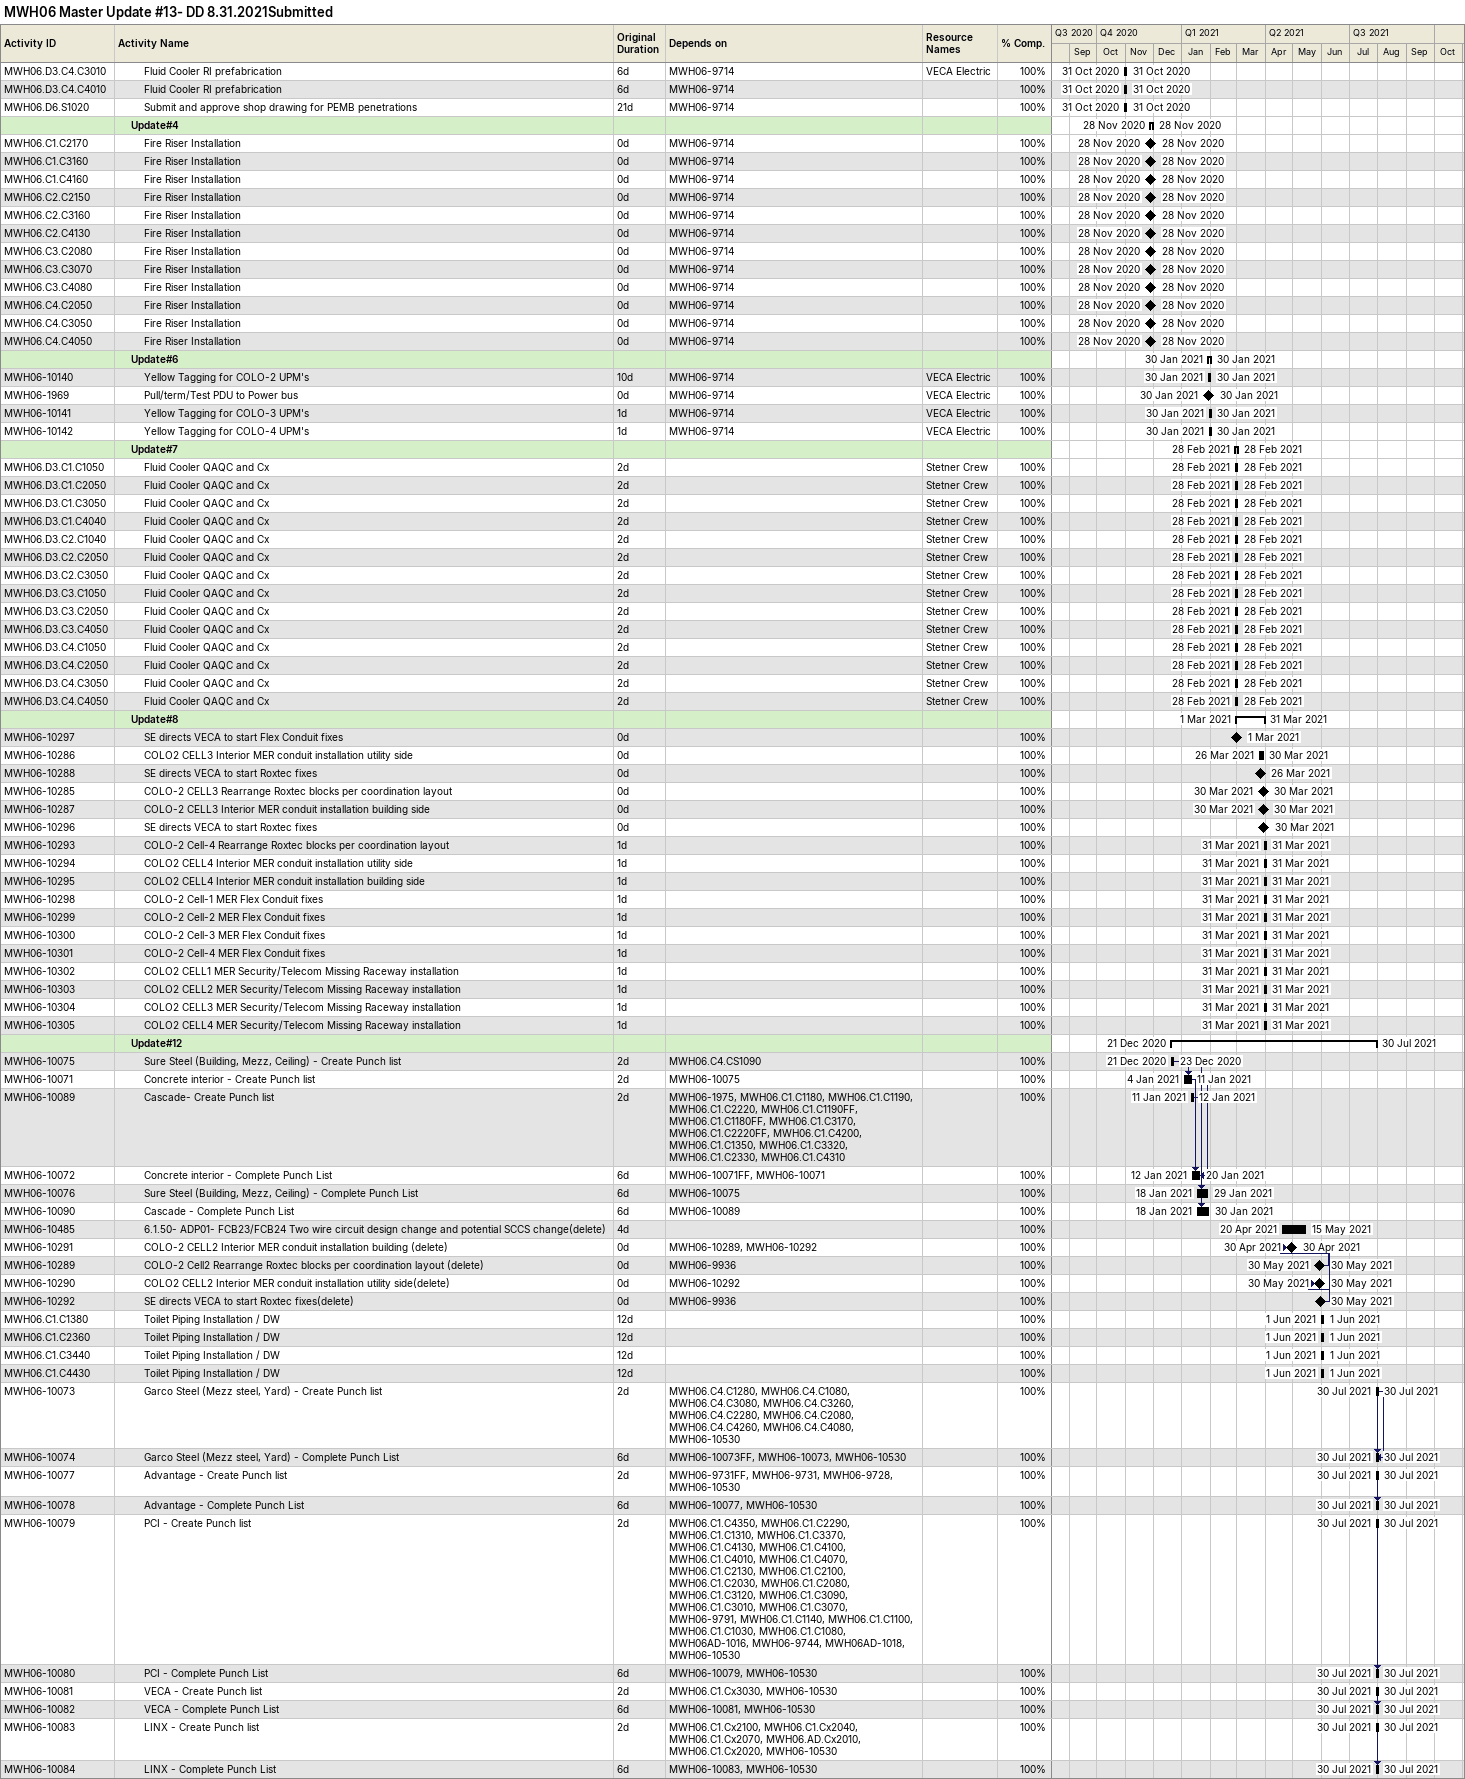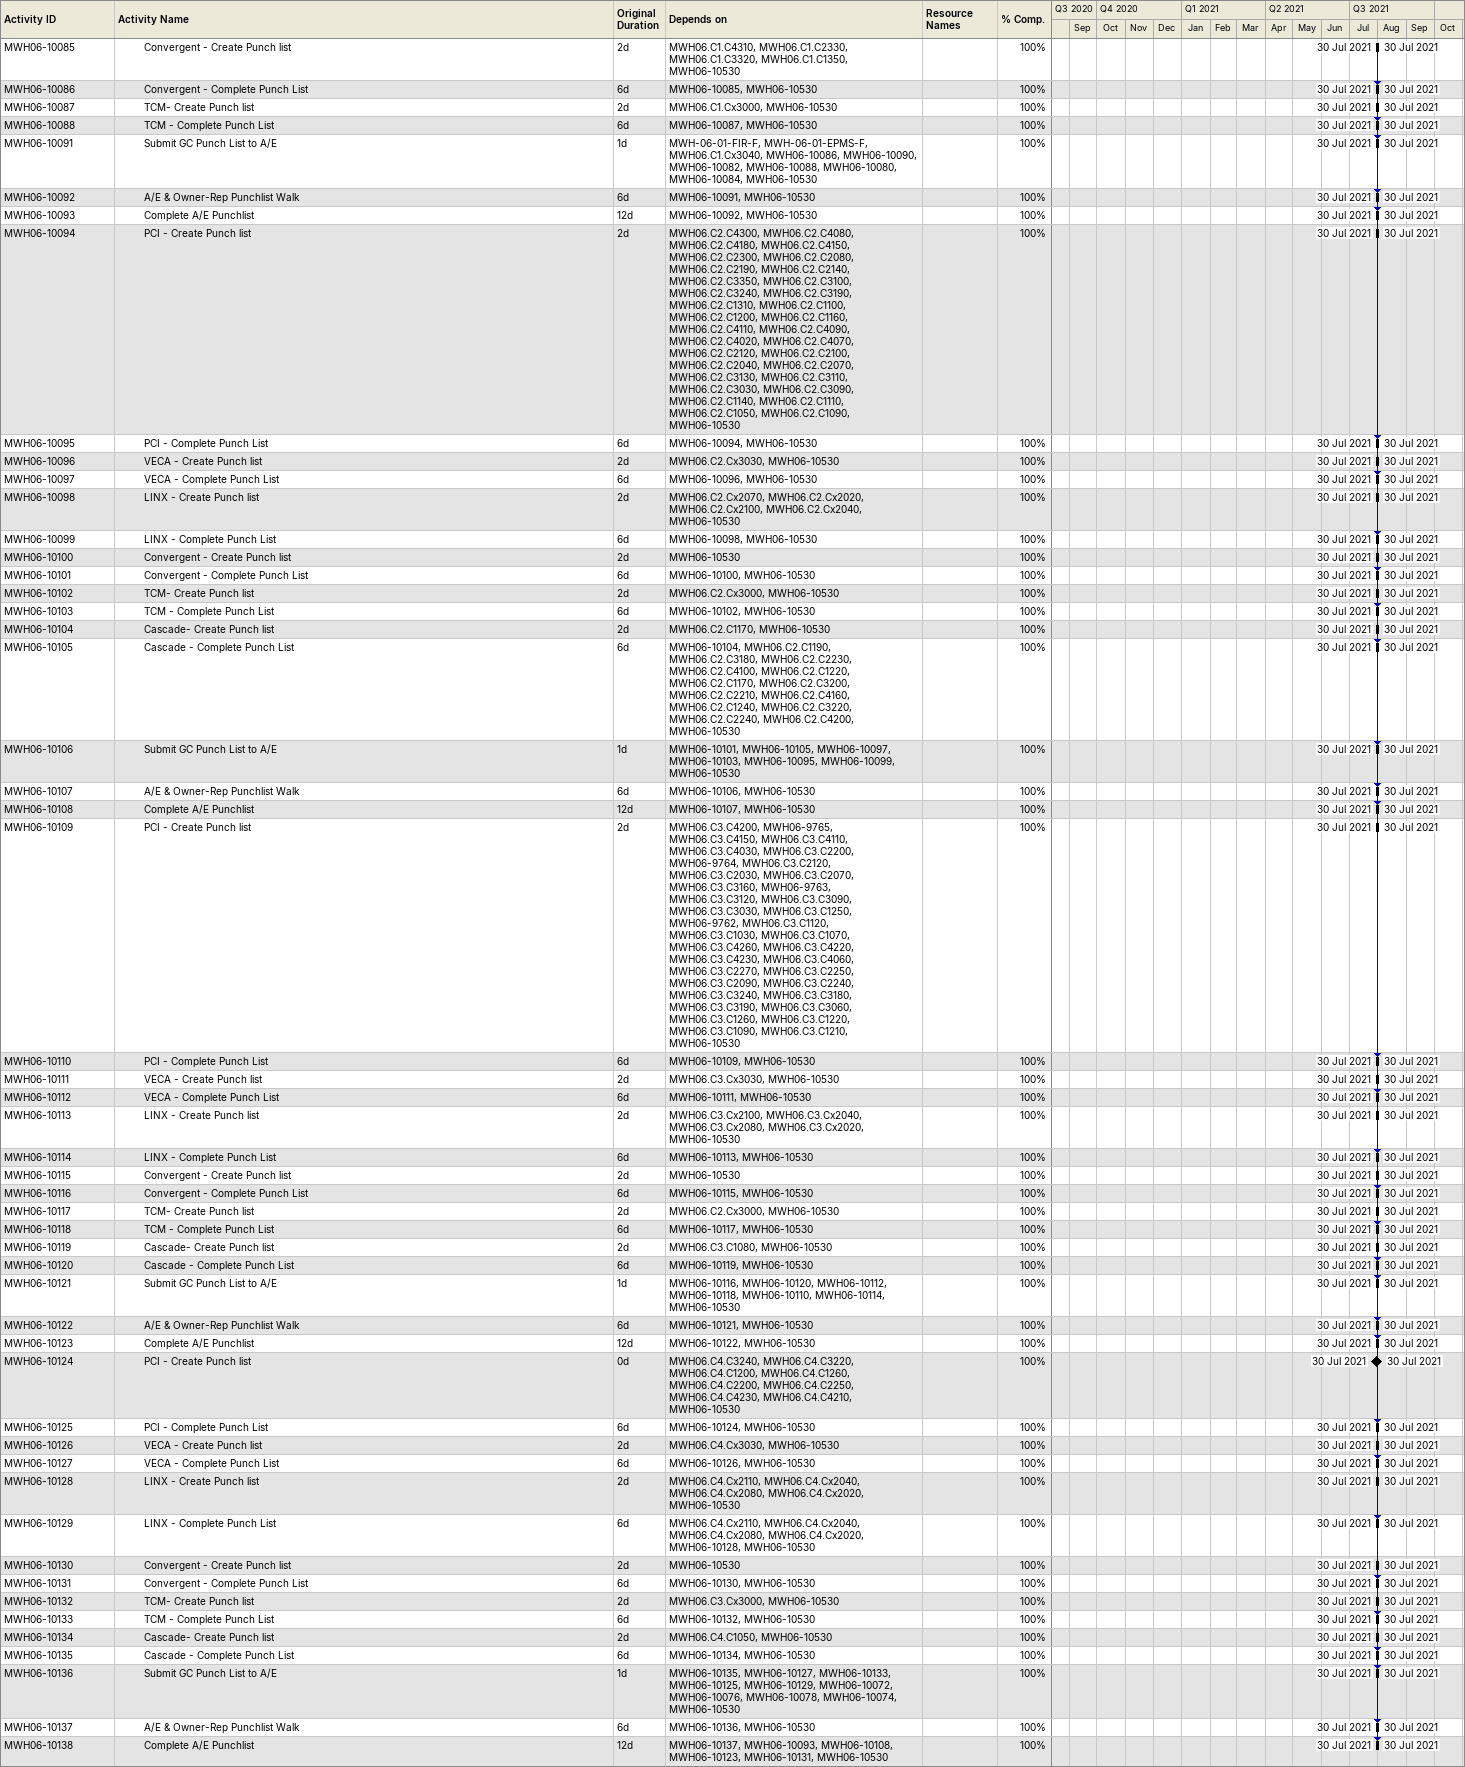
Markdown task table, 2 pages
MWH06 Master Update #13- DD 8.31.2021Submitted

| ID | Level | Task | Original duration | Start | Finish | Predecessors | Resources | % complete |
|---|---|---|---|---|---|---|---|---|
| MWH06.D3.C4.C3010 | 3 | Fluid Cooler RI prefabrication | 6d | 2020-10-31 | 2020-10-31 | MWH06-9714 | VECA Electric | 100 |
| MWH06.D3.C4.C4010 | 3 | Fluid Cooler RI prefabrication | 6d | 2020-10-31 | 2020-10-31 | MWH06-9714 |  | 100 |
| MWH06.D6.S1020 | 3 | Submit and approve shop drawing for PEMB penetrations | 21d | 2020-10-31 | 2020-10-31 | MWH06-9714 |  | 100 |
|  | 2 | **Update#4** |  | 2020-11-28 | 2020-11-28 |  |  |  |
| MWH06.C1.C2170 | 3 | Fire Riser Installation | 0d | 2020-11-28 | 2020-11-28 | MWH06-9714 |  | 100 |
| MWH06.C1.C3160 | 3 | Fire Riser Installation | 0d | 2020-11-28 | 2020-11-28 | MWH06-9714 |  | 100 |
| MWH06.C1.C4160 | 3 | Fire Riser Installation | 0d | 2020-11-28 | 2020-11-28 | MWH06-9714 |  | 100 |
| MWH06.C2.C2150 | 3 | Fire Riser Installation | 0d | 2020-11-28 | 2020-11-28 | MWH06-9714 |  | 100 |
| MWH06.C2.C3160 | 3 | Fire Riser Installation | 0d | 2020-11-28 | 2020-11-28 | MWH06-9714 |  | 100 |
| MWH06.C2.C4130 | 3 | Fire Riser Installation | 0d | 2020-11-28 | 2020-11-28 | MWH06-9714 |  | 100 |
| MWH06.C3.C2080 | 3 | Fire Riser Installation | 0d | 2020-11-28 | 2020-11-28 | MWH06-9714 |  | 100 |
| MWH06.C3.C3070 | 3 | Fire Riser Installation | 0d | 2020-11-28 | 2020-11-28 | MWH06-9714 |  | 100 |
| MWH06.C3.C4080 | 3 | Fire Riser Installation | 0d | 2020-11-28 | 2020-11-28 | MWH06-9714 |  | 100 |
| MWH06.C4.C2050 | 3 | Fire Riser Installation | 0d | 2020-11-28 | 2020-11-28 | MWH06-9714 |  | 100 |
| MWH06.C4.C3050 | 3 | Fire Riser Installation | 0d | 2020-11-28 | 2020-11-28 | MWH06-9714 |  | 100 |
| MWH06.C4.C4050 | 3 | Fire Riser Installation | 0d | 2020-11-28 | 2020-11-28 | MWH06-9714 |  | 100 |
|  | 2 | **Update#6** |  | 2021-01-30 | 2021-01-30 |  |  |  |
| MWH06-10140 | 3 | Yellow Tagging for COLO-2 UPM's | 10d | 2021-01-30 | 2021-01-30 | MWH06-9714 | VECA Electric | 100 |
| MWH06-1969 | 3 | Pull/term/Test PDU to Power bus | 0d | 2021-01-30 | 2021-01-30 | MWH06-9714 | VECA Electric | 100 |
| MWH06-10141 | 3 | Yellow Tagging for COLO-3 UPM's | 1d | 2021-01-30 | 2021-01-30 | MWH06-9714 | VECA Electric | 100 |
| MWH06-10142 | 3 | Yellow Tagging for COLO-4 UPM's | 1d | 2021-01-30 | 2021-01-30 | MWH06-9714 | VECA Electric | 100 |
|  | 2 | **Update#7** |  | 2021-02-28 | 2021-02-28 |  |  |  |
| MWH06.D3.C1.C1050 | 3 | Fluid Cooler QAQC and Cx | 2d | 2021-02-28 | 2021-02-28 |  | Stetner Crew | 100 |
| MWH06.D3.C1.C2050 | 3 | Fluid Cooler QAQC and Cx | 2d | 2021-02-28 | 2021-02-28 |  | Stetner Crew | 100 |
| MWH06.D3.C1.C3050 | 3 | Fluid Cooler QAQC and Cx | 2d | 2021-02-28 | 2021-02-28 |  | Stetner Crew | 100 |
| MWH06.D3.C1.C4040 | 3 | Fluid Cooler QAQC and Cx | 2d | 2021-02-28 | 2021-02-28 |  | Stetner Crew | 100 |
| MWH06.D3.C2.C1040 | 3 | Fluid Cooler QAQC and Cx | 2d | 2021-02-28 | 2021-02-28 |  | Stetner Crew | 100 |
| MWH06.D3.C2.C2050 | 3 | Fluid Cooler QAQC and Cx | 2d | 2021-02-28 | 2021-02-28 |  | Stetner Crew | 100 |
| MWH06.D3.C2.C3050 | 3 | Fluid Cooler QAQC and Cx | 2d | 2021-02-28 | 2021-02-28 |  | Stetner Crew | 100 |
| MWH06.D3.C3.C1050 | 3 | Fluid Cooler QAQC and Cx | 2d | 2021-02-28 | 2021-02-28 |  | Stetner Crew | 100 |
| MWH06.D3.C3.C2050 | 3 | Fluid Cooler QAQC and Cx | 2d | 2021-02-28 | 2021-02-28 |  | Stetner Crew | 100 |
| MWH06.D3.C3.C4050 | 3 | Fluid Cooler QAQC and Cx | 2d | 2021-02-28 | 2021-02-28 |  | Stetner Crew | 100 |
| MWH06.D3.C4.C1050 | 3 | Fluid Cooler QAQC and Cx | 2d | 2021-02-28 | 2021-02-28 |  | Stetner Crew | 100 |
| MWH06.D3.C4.C2050 | 3 | Fluid Cooler QAQC and Cx | 2d | 2021-02-28 | 2021-02-28 |  | Stetner Crew | 100 |
| MWH06.D3.C4.C3050 | 3 | Fluid Cooler QAQC and Cx | 2d | 2021-02-28 | 2021-02-28 |  | Stetner Crew | 100 |
| MWH06.D3.C4.C4050 | 3 | Fluid Cooler QAQC and Cx | 2d | 2021-02-28 | 2021-02-28 |  | Stetner Crew | 100 |
|  | 2 | **Update#8** |  | 2021-03-01 | 2021-03-31 |  |  |  |
| MWH06-10297 | 3 | SE directs VECA to start Flex Conduit fixes | 0d | 2021-03-01 | 2021-03-01 |  |  | 100 |
| MWH06-10286 | 3 | COLO2 CELL3 Interior MER conduit installation utility side | 0d | 2021-03-26 | 2021-03-30 |  |  | 100 |
| MWH06-10288 | 3 | SE directs VECA to start Roxtec fixes | 0d | 2021-03-26 | 2021-03-26 |  |  | 100 |
| MWH06-10285 | 3 | COLO-2 CELL3 Rearrange Roxtec blocks per coordination layout | 0d | 2021-03-30 | 2021-03-30 |  |  | 100 |
| MWH06-10287 | 3 | COLO-2 CELL3 Interior MER conduit installation building side | 0d | 2021-03-30 | 2021-03-30 |  |  | 100 |
| MWH06-10296 | 3 | SE directs VECA to start Roxtec fixes | 0d | 2021-03-30 | 2021-03-30 |  |  | 100 |
| MWH06-10293 | 3 | COLO-2 Cell-4 Rearrange Roxtec blocks per coordination layout | 1d | 2021-03-31 | 2021-03-31 |  |  | 100 |
| MWH06-10294 | 3 | COLO2 CELL4 Interior MER conduit installation utility side | 1d | 2021-03-31 | 2021-03-31 |  |  | 100 |
| MWH06-10295 | 3 | COLO2 CELL4 Interior MER conduit installation building side | 1d | 2021-03-31 | 2021-03-31 |  |  | 100 |
| MWH06-10298 | 3 | COLO-2 Cell-1 MER Flex Conduit fixes | 1d | 2021-03-31 | 2021-03-31 |  |  | 100 |
| MWH06-10299 | 3 | COLO-2 Cell-2 MER Flex Conduit fixes | 1d | 2021-03-31 | 2021-03-31 |  |  | 100 |
| MWH06-10300 | 3 | COLO-2 Cell-3 MER Flex Conduit fixes | 1d | 2021-03-31 | 2021-03-31 |  |  | 100 |
| MWH06-10301 | 3 | COLO-2 Cell-4 MER Flex Conduit fixes | 1d | 2021-03-31 | 2021-03-31 |  |  | 100 |
| MWH06-10302 | 3 | COLO2 CELL1 MER Security/Telecom Missing Raceway installation | 1d | 2021-03-31 | 2021-03-31 |  |  | 100 |
| MWH06-10303 | 3 | COLO2 CELL2 MER Security/Telecom Missing Raceway installation | 1d | 2021-03-31 | 2021-03-31 |  |  | 100 |
| MWH06-10304 | 3 | COLO2 CELL3 MER Security/Telecom Missing Raceway installation | 1d | 2021-03-31 | 2021-03-31 |  |  | 100 |
| MWH06-10305 | 3 | COLO2 CELL4 MER Security/Telecom Missing Raceway installation | 1d | 2021-03-31 | 2021-03-31 |  |  | 100 |
|  | 2 | **Update#12** |  | 2020-12-21 | 2021-07-30 |  |  |  |
| MWH06-10075 | 3 | Sure Steel (Building, Mezz, Ceiling) - Create Punch list | 2d | 2020-12-21 | 2020-12-23 | MWH06.C4.CS1090 |  | 100 |
| MWH06-10071 | 3 | Concrete interior - Create Punch list | 2d | 2021-01-04 | 2021-01-11 | MWH06-10075 |  | 100 |
| MWH06-10089 | 3 | Cascade- Create Punch list | 2d | 2021-01-11 | 2021-01-12 | MWH06-1975, MWH06.C1.C1180, MWH06.C1.C1190, MWH06.C1.C2220, MWH06.C1.C1190FF, MWH06.C1.C1180FF, MWH06.C1.C3170, MWH06.C1.C2220FF, MWH06.C1.C4200, MWH06.C1.C1350, MWH06.C1.C3320, MWH06.C1.C2330, MWH06.C1.C4310 |  | 100 |
| MWH06-10072 | 3 | Concrete interior - Complete Punch List | 6d | 2021-01-12 | 2021-01-20 | MWH06-10071FF, MWH06-10071 |  | 100 |
| MWH06-10076 | 3 | Sure Steel (Building, Mezz, Ceiling) - Complete Punch List | 6d | 2021-01-18 | 2021-01-29 | MWH06-10075 |  | 100 |
| MWH06-10090 | 3 | Cascade - Complete Punch List | 6d | 2021-01-18 | 2021-01-30 | MWH06-10089 |  | 100 |
| MWH06-10485 | 3 | 6.1.50- ADP01- FCB23/FCB24 Two wire circuit design change and potential SCCS change(delete) | 4d | 2021-04-20 | 2021-05-15 |  |  | 100 |
| MWH06-10291 | 3 | COLO-2 CELL2 Interior MER conduit installation building (delete) | 0d | 2021-04-30 | 2021-04-30 | MWH06-10289, MWH06-10292 |  | 100 |
| MWH06-10289 | 3 | COLO-2 Cell2 Rearrange Roxtec blocks per coordination layout (delete) | 0d | 2021-05-30 | 2021-05-30 | MWH06-9936 |  | 100 |
| MWH06-10290 | 3 | COLO2 CELL2 Interior MER conduit installation utility side(delete) | 0d | 2021-05-30 | 2021-05-30 | MWH06-10292 |  | 100 |
| MWH06-10292 | 3 | SE directs VECA to start Roxtec fixes(delete) | 0d | 2021-05-30 | 2021-05-30 | MWH06-9936 |  | 100 |
| MWH06.C1.C1380 | 3 | Toilet Piping Installation / DW | 12d | 2021-06-01 | 2021-06-01 |  |  | 100 |
| MWH06.C1.C2360 | 3 | Toilet Piping Installation / DW | 12d | 2021-06-01 | 2021-06-01 |  |  | 100 |
| MWH06.C1.C3440 | 3 | Toilet Piping Installation / DW | 12d | 2021-06-01 | 2021-06-01 |  |  | 100 |
| MWH06.C1.C4430 | 3 | Toilet Piping Installation / DW | 12d | 2021-06-01 | 2021-06-01 |  |  | 100 |
| MWH06-10073 | 3 | Garco Steel (Mezz steel, Yard) - Create Punch list | 2d | 2021-07-30 | 2021-07-30 | MWH06.C4.C1280, MWH06.C4.C1080, MWH06.C4.C3080, MWH06.C4.C3260, MWH06.C4.C2280, MWH06.C4.C2080, MWH06.C4.C4260, MWH06.C4.C4080, MWH06-10530 |  | 100 |
| MWH06-10074 | 3 | Garco Steel (Mezz steel, Yard) - Complete Punch List | 6d | 2021-07-30 | 2021-07-30 | MWH06-10073FF, MWH06-10073, MWH06-10530 |  | 100 |
| MWH06-10077 | 3 | Advantage - Create Punch list | 2d | 2021-07-30 | 2021-07-30 | MWH06-9731FF, MWH06-9731, MWH06-9728, MWH06-10530 |  | 100 |
| MWH06-10078 | 3 | Advantage - Complete Punch List | 6d | 2021-07-30 | 2021-07-30 | MWH06-10077, MWH06-10530 |  | 100 |
| MWH06-10079 | 3 | PCI - Create Punch list | 2d | 2021-07-30 | 2021-07-30 | MWH06.C1.C4350, MWH06.C1.C2290, MWH06.C1.C1310, MWH06.C1.C3370, MWH06.C1.C4130, MWH06.C1.C4100, MWH06.C1.C4010, MWH06.C1.C4070, MWH06.C1.C2130, MWH06.C1.C2100, MWH06.C1.C2030, MWH06.C1.C2080, MWH06.C1.C3120, MWH06.C1.C3090, MWH06.C1.C3010, MWH06.C1.C3070, MWH06-9791, MWH06.C1.C1140, MWH06.C1.C1100, MWH06.C1.C1030, MWH06.C1.C1080, MWH06AD-1016, MWH06-9744, MWH06AD-1018, MWH06-10530 |  | 100 |
| MWH06-10080 | 3 | PCI - Complete Punch List | 6d | 2021-07-30 | 2021-07-30 | MWH06-10079, MWH06-10530 |  | 100 |
| MWH06-10081 | 3 | VECA - Create Punch list | 2d | 2021-07-30 | 2021-07-30 | MWH06.C1.Cx3030, MWH06-10530 |  | 100 |
| MWH06-10082 | 3 | VECA - Complete Punch List | 6d | 2021-07-30 | 2021-07-30 | MWH06-10081, MWH06-10530 |  | 100 |
| MWH06-10083 | 3 | LINX - Create Punch list | 2d | 2021-07-30 | 2021-07-30 | MWH06.C1.Cx2100, MWH06.C1.Cx2040, MWH06.C1.Cx2070, MWH06.AD.Cx2010, MWH06.C1.Cx2020, MWH06-10530 |  | 100 |
| MWH06-10084 | 3 | LINX - Complete Punch List | 6d | 2021-07-30 | 2021-07-30 | MWH06-10083, MWH06-10530 |  | 100 |
| MWH06-10085 | 3 | Convergent - Create Punch list | 2d | 2021-07-30 | 2021-07-30 | MWH06.C1.C4310, MWH06.C1.C2330, MWH06.C1.C3320, MWH06.C1.C1350, MWH06-10530 |  | 100 |
| MWH06-10086 | 3 | Convergent - Complete Punch List | 6d | 2021-07-30 | 2021-07-30 | MWH06-10085, MWH06-10530 |  | 100 |
| MWH06-10087 | 3 | TCM- Create Punch list | 2d | 2021-07-30 | 2021-07-30 | MWH06.C1.Cx3000, MWH06-10530 |  | 100 |
| MWH06-10088 | 3 | TCM - Complete Punch List | 6d | 2021-07-30 | 2021-07-30 | MWH06-10087, MWH06-10530 |  | 100 |
| MWH06-10091 | 3 | Submit GC Punch List to A/E | 1d | 2021-07-30 | 2021-07-30 | MWH-06-01-FIR-F, MWH-06-01-EPMS-F, MWH06.C1.Cx3040, MWH06-10086, MWH06-10090, MWH06-10082, MWH06-10088, MWH06-10080, MWH06-10084, MWH06-10530 |  | 100 |
| MWH06-10092 | 3 | A/E & Owner-Rep Punchlist Walk | 6d | 2021-07-30 | 2021-07-30 | MWH06-10091, MWH06-10530 |  | 100 |
| MWH06-10093 | 3 | Complete A/E Punchlist | 12d | 2021-07-30 | 2021-07-30 | MWH06-10092, MWH06-10530 |  | 100 |
| MWH06-10094 | 3 | PCI - Create Punch list | 2d | 2021-07-30 | 2021-07-30 | MWH06.C2.C4300, MWH06.C2.C4080, MWH06.C2.C4180, MWH06.C2.C4150, MWH06.C2.C2300, MWH06.C2.C2080, MWH06.C2.C2190, MWH06.C2.C2140, MWH06.C2.C3350, MWH06.C2.C3100, MWH06.C2.C3240, MWH06.C2.C3190, MWH06.C2.C1310, MWH06.C2.C1100, MWH06.C2.C1200, MWH06.C2.C1160, MWH06.C2.C4110, MWH06.C2.C4090, MWH06.C2.C4020, MWH06.C2.C4070, MWH06.C2.C2120, MWH06.C2.C2100, MWH06.C2.C2040, MWH06.C2.C2070, MWH06.C2.C3130, MWH06.C2.C3110, MWH06.C2.C3030, MWH06.C2.C3090, MWH06.C2.C1140, MWH06.C2.C1110, MWH06.C2.C1050, MWH06.C2.C1090, MWH06-10530 |  | 100 |
| MWH06-10095 | 3 | PCI - Complete Punch List | 6d | 2021-07-30 | 2021-07-30 | MWH06-10094, MWH06-10530 |  | 100 |
| MWH06-10096 | 3 | VECA - Create Punch list | 2d | 2021-07-30 | 2021-07-30 | MWH06.C2.Cx3030, MWH06-10530 |  | 100 |
| MWH06-10097 | 3 | VECA - Complete Punch List | 6d | 2021-07-30 | 2021-07-30 | MWH06-10096, MWH06-10530 |  | 100 |
| MWH06-10098 | 3 | LINX - Create Punch list | 2d | 2021-07-30 | 2021-07-30 | MWH06.C2.Cx2070, MWH06.C2.Cx2020, MWH06.C2.Cx2100, MWH06.C2.Cx2040, MWH06-10530 |  | 100 |
| MWH06-10099 | 3 | LINX - Complete Punch List | 6d | 2021-07-30 | 2021-07-30 | MWH06-10098, MWH06-10530 |  | 100 |
| MWH06-10100 | 3 | Convergent - Create Punch list | 2d | 2021-07-30 | 2021-07-30 | MWH06-10530 |  | 100 |
| MWH06-10101 | 3 | Convergent - Complete Punch List | 6d | 2021-07-30 | 2021-07-30 | MWH06-10100, MWH06-10530 |  | 100 |
| MWH06-10102 | 3 | TCM- Create Punch list | 2d | 2021-07-30 | 2021-07-30 | MWH06.C2.Cx3000, MWH06-10530 |  | 100 |
| MWH06-10103 | 3 | TCM - Complete Punch List | 6d | 2021-07-30 | 2021-07-30 | MWH06-10102, MWH06-10530 |  | 100 |
| MWH06-10104 | 3 | Cascade- Create Punch list | 2d | 2021-07-30 | 2021-07-30 | MWH06.C2.C1170, MWH06-10530 |  | 100 |
| MWH06-10105 | 3 | Cascade - Complete Punch List | 6d | 2021-07-30 | 2021-07-30 | MWH06-10104, MWH06.C2.C1190, MWH06.C2.C3180, MWH06.C2.C2230, MWH06.C2.C4100, MWH06.C2.C1220, MWH06.C2.C1170, MWH06.C2.C3200, MWH06.C2.C2210, MWH06.C2.C4160, MWH06.C2.C1240, MWH06.C2.C3220, MWH06.C2.C2240, MWH06.C2.C4200, MWH06-10530 |  | 100 |
| MWH06-10106 | 3 | Submit GC Punch List to A/E | 1d | 2021-07-30 | 2021-07-30 | MWH06-10101, MWH06-10105, MWH06-10097, MWH06-10103, MWH06-10095, MWH06-10099, MWH06-10530 |  | 100 |
| MWH06-10107 | 3 | A/E & Owner-Rep Punchlist Walk | 6d | 2021-07-30 | 2021-07-30 | MWH06-10106, MWH06-10530 |  | 100 |
| MWH06-10108 | 3 | Complete A/E Punchlist | 12d | 2021-07-30 | 2021-07-30 | MWH06-10107, MWH06-10530 |  | 100 |
| MWH06-10109 | 3 | PCI - Create Punch list | 2d | 2021-07-30 | 2021-07-30 | MWH06.C3.C4200, MWH06-9765, MWH06.C3.C4150, MWH06.C3.C4110, MWH06.C3.C4030, MWH06.C3.C2200, MWH06-9764, MWH06.C3.C2120, MWH06.C3.C2030, MWH06.C3.C2070, MWH06.C3.C3160, MWH06-9763, MWH06.C3.C3120, MWH06.C3.C3090, MWH06.C3.C3030, MWH06.C3.C1250, MWH06-9762, MWH06.C3.C1120, MWH06.C3.C1030, MWH06.C3.C1070, MWH06.C3.C4260, MWH06.C3.C4220, MWH06.C3.C4230, MWH06.C3.C4060, MWH06.C3.C2270, MWH06.C3.C2250, MWH06.C3.C2090, MWH06.C3.C2240, MWH06.C3.C3240, MWH06.C3.C3180, MWH06.C3.C3190, MWH06.C3.C3060, MWH06.C3.C1260, MWH06.C3.C1220, MWH06.C3.C1090, MWH06.C3.C1210, MWH06-10530 |  | 100 |
| MWH06-10110 | 3 | PCI - Complete Punch List | 6d | 2021-07-30 | 2021-07-30 | MWH06-10109, MWH06-10530 |  | 100 |
| MWH06-10111 | 3 | VECA - Create Punch list | 2d | 2021-07-30 | 2021-07-30 | MWH06.C3.Cx3030, MWH06-10530 |  | 100 |
| MWH06-10112 | 3 | VECA - Complete Punch List | 6d | 2021-07-30 | 2021-07-30 | MWH06-10111, MWH06-10530 |  | 100 |
| MWH06-10113 | 3 | LINX - Create Punch list | 2d | 2021-07-30 | 2021-07-30 | MWH06.C3.Cx2100, MWH06.C3.Cx2040, MWH06.C3.Cx2080, MWH06.C3.Cx2020, MWH06-10530 |  | 100 |
| MWH06-10114 | 3 | LINX - Complete Punch List | 6d | 2021-07-30 | 2021-07-30 | MWH06-10113, MWH06-10530 |  | 100 |
| MWH06-10115 | 3 | Convergent - Create Punch list | 2d | 2021-07-30 | 2021-07-30 | MWH06-10530 |  | 100 |
| MWH06-10116 | 3 | Convergent - Complete Punch List | 6d | 2021-07-30 | 2021-07-30 | MWH06-10115, MWH06-10530 |  | 100 |
| MWH06-10117 | 3 | TCM- Create Punch list | 2d | 2021-07-30 | 2021-07-30 | MWH06.C2.Cx3000, MWH06-10530 |  | 100 |
| MWH06-10118 | 3 | TCM - Complete Punch List | 6d | 2021-07-30 | 2021-07-30 | MWH06-10117, MWH06-10530 |  | 100 |
| MWH06-10119 | 3 | Cascade- Create Punch list | 2d | 2021-07-30 | 2021-07-30 | MWH06.C3.C1080, MWH06-10530 |  | 100 |
| MWH06-10120 | 3 | Cascade - Complete Punch List | 6d | 2021-07-30 | 2021-07-30 | MWH06-10119, MWH06-10530 |  | 100 |
| MWH06-10121 | 3 | Submit GC Punch List to A/E | 1d | 2021-07-30 | 2021-07-30 | MWH06-10116, MWH06-10120, MWH06-10112, MWH06-10118, MWH06-10110, MWH06-10114, MWH06-10530 |  | 100 |
| MWH06-10122 | 3 | A/E & Owner-Rep Punchlist Walk | 6d | 2021-07-30 | 2021-07-30 | MWH06-10121, MWH06-10530 |  | 100 |
| MWH06-10123 | 3 | Complete A/E Punchlist | 12d | 2021-07-30 | 2021-07-30 | MWH06-10122, MWH06-10530 |  | 100 |
| MWH06-10124 | 3 | PCI - Create Punch list | 0d | 2021-07-30 | 2021-07-30 | MWH06.C4.C3240, MWH06.C4.C3220, MWH06.C4.C1200, MWH06.C4.C1260, MWH06.C4.C2200, MWH06.C4.C2250, MWH06.C4.C4230, MWH06.C4.C4210, MWH06-10530 |  | 100 |
| MWH06-10125 | 3 | PCI - Complete Punch List | 6d | 2021-07-30 | 2021-07-30 | MWH06-10124, MWH06-10530 |  | 100 |
| MWH06-10126 | 3 | VECA - Create Punch list | 2d | 2021-07-30 | 2021-07-30 | MWH06.C4.Cx3030, MWH06-10530 |  | 100 |
| MWH06-10127 | 3 | VECA - Complete Punch List | 6d | 2021-07-30 | 2021-07-30 | MWH06-10126, MWH06-10530 |  | 100 |
| MWH06-10128 | 3 | LINX - Create Punch list | 2d | 2021-07-30 | 2021-07-30 | MWH06.C4.Cx2110, MWH06.C4.Cx2040, MWH06.C4.Cx2080, MWH06.C4.Cx2020, MWH06-10530 |  | 100 |
| MWH06-10129 | 3 | LINX - Complete Punch List | 6d | 2021-07-30 | 2021-07-30 | MWH06.C4.Cx2110, MWH06.C4.Cx2040, MWH06.C4.Cx2080, MWH06.C4.Cx2020, MWH06-10128, MWH06-10530 |  | 100 |
| MWH06-10130 | 3 | Convergent - Create Punch list | 2d | 2021-07-30 | 2021-07-30 | MWH06-10530 |  | 100 |
| MWH06-10131 | 3 | Convergent - Complete Punch List | 6d | 2021-07-30 | 2021-07-30 | MWH06-10130, MWH06-10530 |  | 100 |
| MWH06-10132 | 3 | TCM- Create Punch list | 2d | 2021-07-30 | 2021-07-30 | MWH06.C3.Cx3000, MWH06-10530 |  | 100 |
| MWH06-10133 | 3 | TCM - Complete Punch List | 6d | 2021-07-30 | 2021-07-30 | MWH06-10132, MWH06-10530 |  | 100 |
| MWH06-10134 | 3 | Cascade- Create Punch list | 2d | 2021-07-30 | 2021-07-30 | MWH06.C4.C1050, MWH06-10530 |  | 100 |
| MWH06-10135 | 3 | Cascade - Complete Punch List | 6d | 2021-07-30 | 2021-07-30 | MWH06-10134, MWH06-10530 |  | 100 |
| MWH06-10136 | 3 | Submit GC Punch List to A/E | 1d | 2021-07-30 | 2021-07-30 | MWH06-10135, MWH06-10127, MWH06-10133, MWH06-10125, MWH06-10129, MWH06-10072, MWH06-10076, MWH06-10078, MWH06-10074, MWH06-10530 |  | 100 |
| MWH06-10137 | 3 | A/E & Owner-Rep Punchlist Walk | 6d | 2021-07-30 | 2021-07-30 | MWH06-10136, MWH06-10530 |  | 100 |
| MWH06-10138 | 3 | Complete A/E Punchlist | 12d | 2021-07-30 | 2021-07-30 | MWH06-10137, MWH06-10093, MWH06-10108, MWH06-10123, MWH06-10131, MWH06-10530 |  | 100 |
